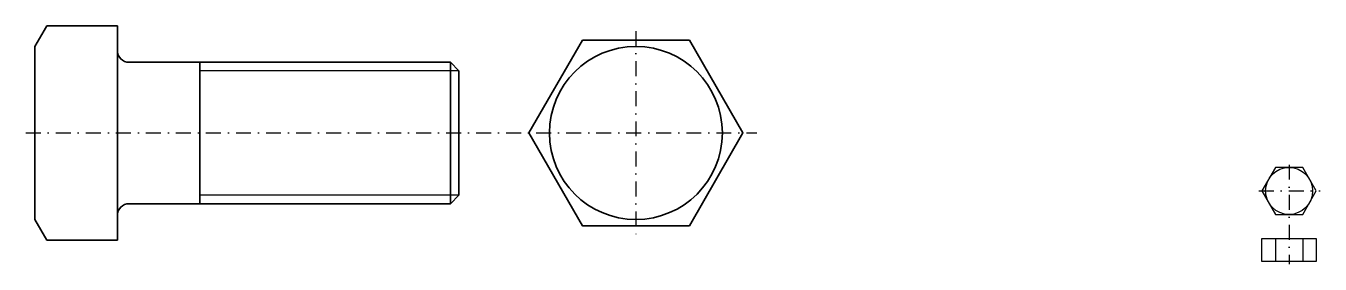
# Model space of a CAD drawing. Header units: millimetres. Extents: x -168 to 932, y 429 to 631.
import ezdxf

# ---------------------------------------------------------------- set-up
doc = ezdxf.new("R2010")
doc.units = ezdxf.units.MM
doc.linetypes.add('штрихпунктирная', pattern=[25.4, 12.7, -6.35, 0, -6.35])
doc.layers.add('Оси', color=7, linetype='штрихпунктирная')
doc.layers.add('Основная', color=7, linetype='Continuous', lineweight=35)

msp = doc.modelspace()

# ---------------------------------------------------------------- linework, layer by layer
for p, q in [((-90, 610), (-90, 610)), ((-80, 600), (-80, 600)), ((-20, 592.9), (-20, 600)), ((200, 592.9), (-20, 592.9)), ((200, 487.1), (-20, 487.1)), ((-80, 480), (-80, 480)), ((882.2, 450.3), (928.4, 450.3)), ((882.2, 431), (882.2, 450.3)), ((893.8, 450.3), (893.8, 431)), ((916.9, 450.3), (916.9, 431)), ((928.4, 450.3), (928.4, 431)), ((928.4, 431), (882.2, 431))]:
    msp.add_line(p, q)
msp.add_lwpolyline([(893.8, 510.8), (882.2, 490.8), (893.8, 470.8), (916.9, 470.8), (928.4, 490.8), (916.9, 510.8)], close=True)
msp.add_circle((905.3, 490.8), 20)
at = {"layer": 'Оси'}
for p, q in [((350.5, 626.4), (350.5, 450.9)), ((-167.7, 540), (453.1, 540)), ((905.3, 513.1), (905.3, 428.7)), ((879.5, 490.8), (931.6, 490.8))]:
    msp.add_line(p, q, dxfattribs=at)
at = {"layer": 'Основная'}
for p, q in [((-160, 613.4), (-152.1, 627.1)), ((-152.1, 627.1), (-149.9, 630.9)), ((-129.7, 630.9), (-149.9, 630.9)), ((-90, 630.9), (-129.7, 630.9)), ((-90, 610), (-90, 630.9)), ((-160, 466.6), (-160, 613.4)), ((-160, 466.6), (-160, 613.4)), ((-90, 610), (-90, 470)), ((192.9, 600), (-80, 600)), ((-20, 600), (-20, 487.1)), ((192.9, 600), (200, 592.9)), ((192.9, 600), (192.9, 480)), ((-20, 592.9), (-20, 487.1)), ((200, 592.9), (200, 487.1)), ((-20, 487.1), (-20, 480)), ((192.9, 480), (200, 487.1)), ((-20, 480), (-80, 480)), ((192.9, 480), (-20, 480)), ((-160, 466.6), (-149.9, 449.1)), ((-90, 470), (-90, 449.1)), ((-90, 470), (-90, 449.1)), ((-129.7, 449.1), (-149.9, 449.1)), ((-90, 449.1), (-129.7, 449.1))]:
    msp.add_line(p, q, dxfattribs=at)
msp.add_lwpolyline([(305, 618.7), (259.5, 540), (305, 461.3), (395.9, 461.3), (441.4, 540), (395.9, 618.7)], close=True, dxfattribs=at)
msp.add_circle((350.5, 540), 73.4, dxfattribs=at)
for centre, start, end in [((-80, 610), 180, 270), ((-80, 470), 90, 180)]:
    msp.add_arc(centre, 10, start, end, dxfattribs=at)

doc.saveas('drawing.dxf')
